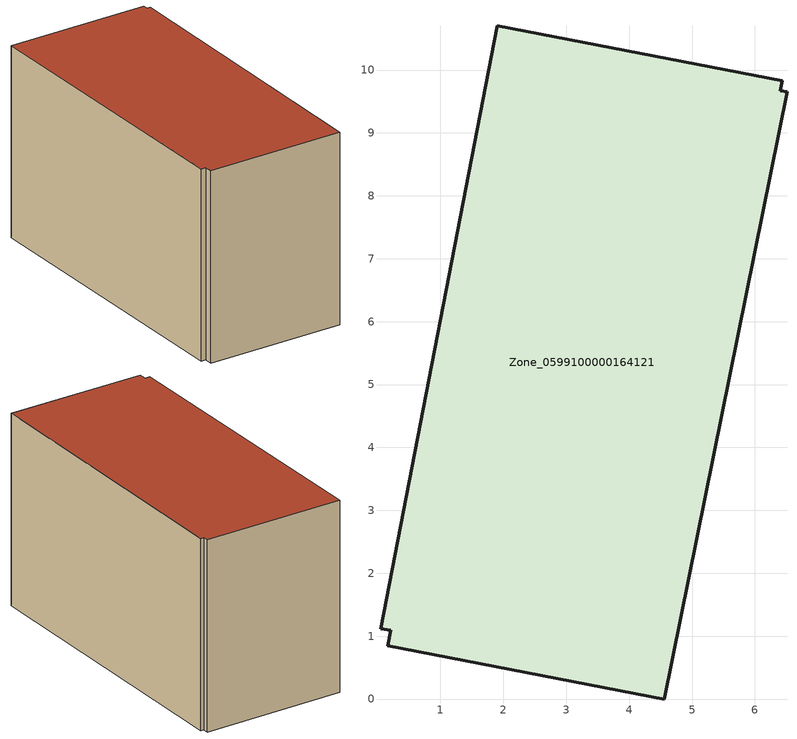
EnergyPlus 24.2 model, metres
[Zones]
Zone_0599100000164121
 floor ground (C_G): 6.51,9.66 4.56,0 0.16,0.85 0.21,1.09 0.05,1.12 1.9,10.7 6.43,9.83 6.4,9.68 z0
 wall outside (C_F): 0.05,1.12 0.21,1.09 0.16,0.85 4.56,0 6.51,9.66 6.4,9.68 6.43,9.83 1.9,10.7 0.05,1.12 z0:6.17
 roof outside (C_R): 4.56,0 6.51,9.66 6.4,9.68 6.43,9.83 1.9,10.7 0.05,1.12 0.21,1.09 0.16,0.85 z6.17
[BUILDING]
Pand.0599100000164121: North Axis=0; Terrain=City; Loads Convergence Tolerance Value=0.04; Temperature Convergence Tolerance Value=0.4; Solar Distribution=FullExterior; Maximum Number of Warmup Days=25; Minimum Number of Warmup Days=1
[Site:Location]
Rotterdam.The.Hague.AP_ZH_NLD Design_Conditions: Latitude=51.96; Longitude=4.45; Time Zone=1; Elevation=-4.5
[SITE:GROUNDTEMPERATURE:BUILDINGSURFACE]
18, 18, 18, 18, 18, 18, 18, 18, 18, 18, 18, 18
[MATERIAL] Thermal Absorptance=0.9; Solar Absorptance=0.7; Visible Absorptance=0.7
Name | Roughness | Thickness | Conductivity | Density | Specific Heat
G.TC.1946-1964 | MediumSmooth | 0.15 | 1 | 540 | 1210
F.TC.1946-1964 | Rough | 0.3 | 0.857143 | 1920 | 840
R.TC.1946-1964 | MediumRough | 0.2 | 0.235294 | 1500 | 1000
[CONSTRUCTION]
C_G: G.TC.1946-1964
C_F: F.TC.1946-1964
C_R: R.TC.1946-1964
[ZONE]
Zone_0599100000164121: Type=1; Multiplier=1; Ceiling Height=Autocalculate; Volume=Autocalculate; Floor Area=autocalculate; Part of Total Floor Area=Yes
[ZONEINFILTRATION:DESIGNFLOWRATE]
Infil_Zone_0599100000164121: Zone or ZoneList or Space or SpaceList=Zone_0599100000164121; Schedule=AlwaysOn; Design Flow Rate Calculation Method=Flow/Area; Flow Rate per Floor Area=0.003; Constant Term Coefficient=1; Temperature Term Coefficient=0; Velocity Term Coefficient=0; Velocity Squared Term Coefficient=0
[HVACTEMPLATE:ZONE:IDEALLOADSAIRSYSTEM]
Zone_0599100000164121: Maximum Heating Supply Air Temperature=50; Minimum Cooling Supply Air Temperature=13; Maximum Heating Supply Air Humidity Ratio=0.0156; Minimum Cooling Supply Air Humidity Ratio=0.0077; Heating Limit=NoLimit; Cooling Limit=NoLimit; Dehumidification Control Type=ConstantSensibleHeatRatio; Cooling Sensible Heat Ratio=0.7; Dehumidification Setpoint=60; Humidification Control Type=None; Humidification Setpoint=30; Outdoor Air Method=None; Outdoor Air Flow Rate per Person=0.00944; Outdoor Air Flow Rate per Zone Floor Area=0; Outdoor Air Flow Rate per Zone=0; Demand Controlled Ventilation Type=None; Outdoor Air Economizer Type=NoEconomizer; Heat Recovery Type=None; Sensible Heat Recovery Effectiveness=0.7; Latent Heat Recovery Effectiveness=0.65
[ZONECONTROL:THERMOSTAT]
ThermostatControl_Zone_0599100000164121: Zone or ZoneList=Zone_0599100000164121; Control Type Schedule=DualSetpointControlType; Control 1=Thermostat_Zone_0599100000164121; Temperature Difference Between Cutout And Setpoint=0
[THERMOSTATSETPOINT:DUALSETPOINT]
Thermostat_Zone_0599100000164121: Heating Setpoint Temperature Schedule=HeatingSetpoint_Zone_0599100000164121; Cooling Setpoint Temperature Schedule=CoolingSetpoint_Zone_0599100000164121
[SCHEDULE:COMPACT]
HeatingSetpoint_Zone_0599100000164121: Through: 12/31, For: AllDays, Until: 24:00, 21
CoolingSetpoint_Zone_0599100000164121: Through: 12/31, For: AllDays, Until: 24:00, 24
DualSetpointControlType: Through: 12/31, For: AllDays, Until: 24:00, 4
AlwaysOn: Through: 12/31, For: AllDays, Until: 24:00, 1
